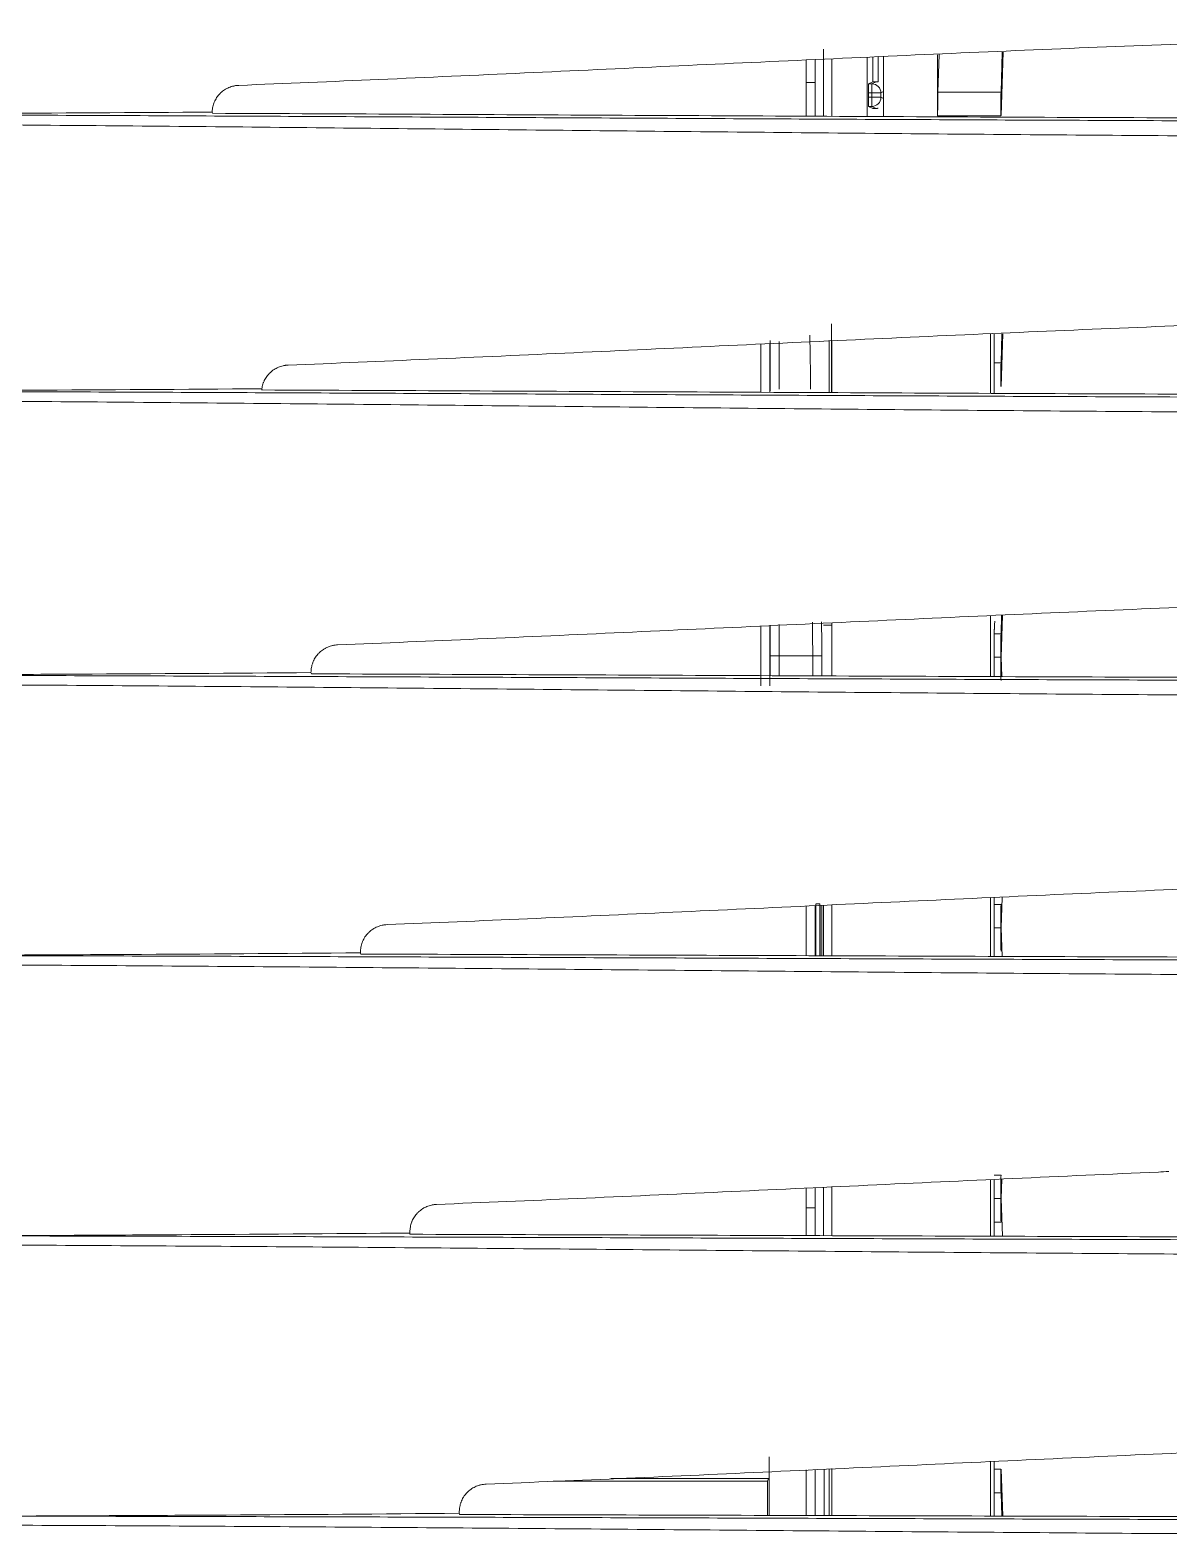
# Model space of a CAD drawing. Header units: inches. Extents: x 3778 to 56227, y -16914 to 35091.
# Drawn here: x 45579.6 to 45643, y 16262.1 to 16345.9 of the extents above; entities that cross this region are included whole.
import ezdxf

# ---------------------------------------------------------------- set-up
doc = ezdxf.new("R2010")
doc.units = ezdxf.units.IN
doc.header["$LTSCALE"] = 100
doc.header["$MEASUREMENT"] = 0
doc.layers.add('mark-B', color=2, linetype='Continuous', lineweight=20)
doc.layers.add('RC-LIGHT', color=7, linetype='Continuous')

# ---------------------------------------------------------------- blocks, each defined once
blk = doc.blocks.new('무풍1way 일반')
at = {"layer": 'mark-B'}
for p, q in [((-432.025, -86.605), (-432.025, -85.356)), ((-432.025, -86.605), (-432.025, -85.356)), ((-431.523, -85.335), (-431.523, -86.605)), ((-431.523, -85.335), (-431.523, -86.605)), ((-431.054, -88.481), (-431.054, -84.74)), ((-431.054, -88.481), (-431.054, -84.74)), ((-430.593, -85.299), (-430.593, -88.485)), ((-428.625, -88.493), (-428.625, -85.217)), ((-428.315, -85.204), (-428.315, -86.562)), ((-428.014, -86.572), (-428.014, -85.192)), ((-427.719, -88.498), (-427.719, -85.181)), ((-424.707, -88.448), (-424.707, -85.056)), ((-424.63, -85.053), (-424.693, -87.144)), ((-421.178, -87.144), (-421.111, -84.908)), ((-421.165, -88.447), (-421.058, -84.906)), ((-431.523, -86.605), (-432.025, -86.605)), ((-432.025, -86.605), (-432.025, -88.476)), ((-431.523, -86.605), (-432.025, -86.605)), ((-432.025, -86.605), (-432.025, -88.476)), ((-431.523, -88.479), (-431.523, -86.605)), ((-431.523, -88.479), (-431.523, -86.605)), ((-428.315, -86.562), (-428.547, -86.677)), ((-428.363, -86.677), (-428.547, -86.677)), ((-428.127, -86.559), (-428.363, -86.677)), ((-428.363, -86.677), (-428.363, -87.179)), ((-427.719, -87.108), (-427.861, -87.179)), ((-424.693, -87.144), (-421.178, -87.144)), ((-428.555, -87.179), (-428.363, -87.179)), ((-428.555, -87.179), (-428.555, -87.427)), ((-428.363, -87.427), (-428.555, -87.427)), ((-428.547, -87.929), (-428.363, -87.929)), ((-428.547, -87.929), (-428.315, -88.045)), ((-428.363, -87.179), (-427.861, -87.179)), ((-428.363, -87.179), (-428.363, -87.427)), ((-427.861, -87.427), (-428.363, -87.427)), ((-428.363, -87.427), (-428.363, -87.929)), ((-428.363, -87.929), (-428.127, -88.047)), ((-427.861, -87.179), (-427.861, -87.427)), ((-427.861, -87.427), (-427.719, -87.498)), ((-424.707, -88.448), (-421.192, -88.448)), ((-430.617, -103.856), (-430.617, -100.026)), ((-430.617, -103.856), (-430.617, -100.026)), ((-421.178, -102.206), (-421.129, -100.586)), ((-421.165, -103.509), (-421.077, -100.584)), ((-434.542, -101.149), (-434.542, -103.838)), ((-434.542, -101.149), (-434.542, -103.838)), ((-434.04, -103.84), (-434.04, -101.126)), ((-434.04, -103.84), (-434.04, -101.126)), ((-430.746, -100.981), (-430.741, -103.855)), ((-430.746, -100.981), (-430.741, -103.855)), ((-430.593, -100.976), (-430.593, -103.856)), ((-421.772, -103.896), (-421.772, -100.613)), ((-421.553, -103.897), (-421.553, -100.604)), ((-430.617, -102.203), (-430.593, -102.227)), ((-421.553, -102.206), (-421.178, -102.206)), ((-421.772, -119.655), (-421.772, -116.29)), ((-421.178, -117.268), (-421.148, -116.264)), ((-421.165, -118.571), (-421.095, -116.262)), ((-434.542, -116.836), (-434.542, -120.162)), ((-434.542, -116.836), (-434.542, -120.162)), ((-434.04, -120.162), (-434.04, -116.813)), ((-434.04, -120.162), (-434.04, -116.813)), ((-431.054, -116.79), (-430.593, -116.79)), ((-431.054, -116.79), (-430.593, -116.79)), ((-430.593, -116.66), (-430.593, -119.619)), ((-421.553, -119.656), (-421.553, -117.133)), ((-421.553, -117.268), (-421.178, -117.268)), ((-421.522, -116.57), (-421.54, -116.778)), ((-433.53, -118.502), (-434.032, -118.502)), ((-434.032, -118.502), (-434.032, -119.604)), ((-433.53, -118.502), (-434.032, -118.502)), ((-434.032, -118.502), (-434.032, -119.604)), ((-433.53, -119.606), (-433.53, -118.502)), ((-431.662, -118.502), (-433.53, -118.502)), ((-433.53, -119.606), (-433.53, -118.502)), ((-431.662, -118.502), (-433.53, -118.502)), ((-431.662, -118.502), (-431.662, -119.613)), ((-431.662, -118.502), (-431.16, -118.502)), ((-431.662, -118.502), (-431.662, -119.613)), ((-431.662, -118.502), (-431.16, -118.502)), ((-431.16, -119.615), (-431.16, -118.502)), ((-431.16, -119.615), (-431.16, -118.502)), ((-421.553, -118.572), (-421.192, -118.572)), ((-421.132, -119.656), (-421.165, -118.571)), ((-432.025, -132.41), (-432.025, -135.182)), ((-432.025, -132.41), (-432.025, -135.182)), ((-431.523, -135.184), (-431.523, -132.388)), ((-431.523, -135.184), (-431.523, -132.388)), ((-431.265, -132.305), (-431.493, -132.305)), ((-431.265, -132.305), (-431.493, -132.305)), ((-431.493, -132.311), (-431.493, -135.184)), ((-431.493, -132.311), (-431.493, -135.184)), ((-431.265, -135.185), (-431.265, -132.305)), ((-431.265, -135.185), (-431.265, -132.305)), ((-431.247, -132.376), (-431.247, -135.185)), ((-431.247, -132.376), (-431.247, -135.185)), ((-431.16, -135.185), (-431.16, -132.372)), ((-431.16, -135.185), (-431.16, -132.372)), ((-431.054, -135.186), (-431.054, -132.367)), ((-431.054, -135.186), (-431.054, -132.367)), ((-430.593, -132.349), (-430.593, -135.189)), ((-421.772, -135.221), (-421.772, -131.968)), ((-421.553, -135.221), (-421.553, -131.958)), ((-421.553, -132.33), (-421.178, -132.33)), ((-421.165, -133.633), (-421.114, -131.939)), ((-421.553, -133.634), (-421.192, -133.634)), ((-421.117, -135.222), (-421.165, -133.633)), ((-421.553, -147.392), (-421.178, -147.392)), ((-432.025, -149.218), (-432.025, -148.096)), ((-432.025, -149.218), (-432.025, -148.096)), ((-431.523, -148.074), (-431.523, -149.218)), ((-431.523, -148.074), (-431.523, -149.218)), ((-431.054, -150.757), (-431.054, -148.053)), ((-431.054, -150.757), (-431.054, -148.053)), ((-430.593, -148.032), (-430.593, -150.76)), ((-421.772, -150.788), (-421.772, -147.638)), ((-421.553, -150.789), (-421.553, -147.628)), ((-421.165, -148.695), (-421.132, -147.608)), ((-421.553, -148.696), (-421.192, -148.696)), ((-421.102, -150.79), (-421.165, -148.695)), ((-431.523, -149.218), (-432.025, -149.218)), ((-432.025, -149.218), (-432.025, -150.754)), ((-431.523, -149.218), (-432.025, -149.218)), ((-432.025, -149.218), (-432.025, -150.754)), ((-431.523, -150.756), (-431.523, -149.218)), ((-431.523, -150.756), (-431.523, -149.218)), ((-421.553, -150), (-421.178, -150)), ((-434.092, -166.321), (-434.092, -163.068)), ((-434.092, -166.321), (-434.092, -163.068)), ((-421.772, -166.355), (-421.772, -163.327)), ((-421.553, -166.358), (-421.553, -163.317)), ((-437.572, -164.272), (-442.904, -164.272)), ((-437.572, -164.272), (-442.904, -164.272)), ((-434.113, -164.272), (-437.572, -164.272)), ((-434.113, -164.272), (-437.572, -164.272)), ((-434.185, -164.416), (-434.113, -164.272)), ((-434.185, -164.416), (-434.113, -164.272)), ((-432.025, -163.785), (-432.025, -166.327)), ((-432.025, -163.785), (-432.025, -166.327)), ((-431.523, -166.328), (-431.523, -163.763)), ((-431.523, -166.328), (-431.523, -163.763)), ((-431.019, -163.741), (-431.019, -166.331)), ((-431.019, -163.741), (-431.019, -166.331)), ((-430.74, -163.726), (-430.74, -166.33)), ((-430.74, -163.726), (-430.74, -166.33)), ((-430.593, -163.719), (-430.593, -166.33)), ((-421.553, -163.758), (-421.192, -163.758)), ((-421.087, -166.359), (-421.165, -163.757)), ((-434.185, -164.416), (-446.111, -164.416)), ((-434.185, -164.416), (-446.111, -164.416)), ((-434.185, -164.416), (-434.185, -166.321)), ((-434.185, -164.416), (-434.185, -166.321)), ((-421.553, -165.062), (-421.178, -165.062)), ((-421.139, -166.359), (-421.178, -165.062))]:
    blk.add_line(p, q, dxfattribs=at)
for centre, major_axis, ratio, start_param, end_param in [((-428.363, -87.179), (0.225, -0.449), 0.99981, 1.107255, 2.677899), ((-424.68, -88.448), (0, -1.506), 0.017455, 3.665191, 4.712389), ((-421.165, -88.448), (0, -1.506), 0.017455, 3.665191, 4.712389), ((-428.363, -87.427), (-0.225, -0.449), 0.99981, 0.463693, 2.034337), ((-434.041, -112.86), (0, -18.073), 0.000394, 2.098791, 2.290284), ((-434.041, -112.86), (0, -18.073), 0.000394, 2.098791, 2.290284), ((-433.539, -112.86), (0, 18.575), 0.000394, 5.23084, 5.404171), ((-433.539, -112.86), (0, 18.575), 0.000394, 5.23084, 5.404171), ((-432.068, -112.86), (0, -18.575), 0.017916, 2.089076, 2.28753), ((-432.068, -112.86), (0, -18.575), 0.017916, 2.089076, 2.28753), ((-421.165, -103.51), (0, -1.506), 0.017455, 3.665191, 4.712389), ((-434.036, -118.502), (0, -9.539), 0.000394, 1.570796, 1.751471), ((-434.036, -118.502), (0, -9.539), 0.000394, 1.570796, 1.751471), ((-433.534, -118.502), (0, 10.041), 0.000394, 4.712389, 4.887435), ((-433.534, -118.502), (0, 10.041), 0.000394, 4.712389, 4.887435), ((-431.846, -118.502), (0, -10.041), 0.018308, 1.570796, 1.757918), ((-431.846, -118.502), (0, -10.041), 0.018308, 1.570796, 1.757918), ((-431.344, -118.502), (0, -10.543), 0.017455, 1.570796, 1.751234), ((-431.344, -118.502), (0, -10.543), 0.017455, 1.570796, 1.751234), ((-421.165, -118.572), (0, -1.506), 0.017455, 3.665191, 4.712389), ((-421.165, -118.572), (0, -1.506), 0.017455, 4.712389, 5.759587), ((-421.165, -133.634), (0, -1.506), 0.017455, 3.665191, 4.712389), ((-421.165, -133.634), (0, -1.506), 0.017455, 4.712389, 5.759587), ((-421.165, -148.696), (0, -1.506), 0.017455, 3.665191, 4.712389), ((-421.165, -148.696), (0, -1.506), 0.017455, 4.712389, 5.759587), ((-421.165, -163.758), (0, -1.506), 0.017455, 4.712389, 5.759587)]:
    blk.add_ellipse(centre, major_axis=major_axis, ratio=ratio, start_param=start_param, end_param=end_param, dxfattribs=at)
for points, knots in [([(-374.704, -83.689), (-380.127, -83.689), (-390.972, -83.815), (-407.212, -84.286), (-423.421, -84.945), (-439.611, -85.698), (-453.003, -86.32), (-461.005, -86.658), (-463.608, -86.762)], [0, 0, 0, 0, 0.182428, 0.364856, 0.547284, 0.729713, 0.912141, 1, 1, 1, 1]), ([(-465.076, -88.15), (-465.069, -88.059), (-465.053, -87.969), (-465.018, -87.838), (-465.004, -87.795), (-464.98, -87.73), (-464.972, -87.709), (-464.954, -87.667), (-464.944, -87.646), (-464.895, -87.542), (-464.848, -87.464), (-464.766, -87.353), (-464.738, -87.317), (-464.692, -87.265), (-464.676, -87.248), (-464.644, -87.215), (-464.627, -87.198), (-464.543, -87.119), (-464.471, -87.062), (-464.355, -86.987), (-464.314, -86.963), (-464.232, -86.92), (-464.19, -86.9), (-464.062, -86.846), (-463.974, -86.818), (-463.861, -86.793), (-463.838, -86.788), (-463.792, -86.78), (-463.769, -86.777), (-463.7, -86.768), (-463.654, -86.764), (-463.608, -86.762)], [0, 0, 0, 0, 0.125, 0.125, 0.1875, 0.1875, 0.21875, 0.21875, 0.25, 0.25, 0.375, 0.375, 0.4375, 0.4375, 0.46875, 0.46875, 0.5, 0.5, 0.625, 0.625, 0.6875, 0.6875, 0.75, 0.75, 0.875, 0.875, 0.90625, 0.90625, 0.9375, 0.9375, 1, 1, 1, 1]), ([(-428.546, -86.677), (-428.547, -86.677), (-428.547, -86.677), (-428.547, -86.678), (-428.547, -86.679), (-428.547, -86.68), (-428.547, -86.681), (-428.548, -86.682), (-428.548, -86.684), (-428.548, -86.685), (-428.548, -86.687), (-428.548, -86.689), (-428.548, -86.692), (-428.549, -86.694), (-428.549, -86.697), (-428.549, -86.699), (-428.549, -86.702), (-428.549, -86.705), (-428.549, -86.708), (-428.55, -86.712), (-428.55, -86.715), (-428.55, -86.718), (-428.55, -86.722), (-428.55, -86.726), (-428.55, -86.729), (-428.55, -86.733), (-428.551, -86.737), (-428.551, -86.741), (-428.551, -86.745), (-428.551, -86.749), (-428.551, -86.753), (-428.551, -86.758), (-428.551, -86.762), (-428.551, -86.766), (-428.552, -86.77), (-428.552, -86.774), (-428.552, -86.779), (-428.552, -86.783), (-428.552, -86.787), (-428.552, -86.792), (-428.552, -86.796), (-428.552, -86.8), (-428.552, -86.805), (-428.552, -86.809), (-428.552, -86.813), (-428.553, -86.817), (-428.553, -86.822), (-428.553, -86.83), (-428.553, -86.843), (-428.553, -86.862), (-428.554, -86.881), (-428.554, -86.9), (-428.554, -86.92), (-428.554, -86.94), (-428.554, -86.961), (-428.555, -86.982), (-428.555, -87.004), (-428.555, -87.025), (-428.555, -87.047), (-428.555, -87.069), (-428.555, -87.091), (-428.555, -87.113), (-428.555, -87.135), (-428.555, -87.157), (-428.555, -87.172), (-428.555, -87.179)], [0, 0, 0, 0, 0.014183, 0.028219, 0.042108, 0.055849, 0.069444, 0.082891, 0.09619, 0.109343, 0.122348, 0.135206, 0.147917, 0.160481, 0.172897, 0.185166, 0.197288, 0.209263, 0.22109, 0.23277, 0.244303, 0.255689, 0.266927, 0.278018, 0.288962, 0.299759, 0.310409, 0.320911, 0.331266, 0.341473, 0.351534, 0.361447, 0.371213, 0.380832, 0.390304, 0.399628, 0.408805, 0.417835, 0.426717, 0.435453, 0.444041, 0.452482, 0.460775, 0.468922, 0.476921, 0.484773, 0.492478, 0.500035, 0.530939, 0.561655, 0.592185, 0.622529, 0.652685, 0.682655, 0.712438, 0.742034, 0.771443, 0.800666, 0.829702, 0.858552, 0.887215, 0.915691, 0.943981, 0.972084, 1, 1, 1, 1]), ([(-428.315, -86.562), (-428.315, -86.561), (-428.31, -86.561), (-428.292, -86.561), (-428.279, -86.561), (-428.246, -86.56), (-428.225, -86.56), (-428.18, -86.56), (-428.154, -86.559), (-428.127, -86.559)], [0, 0, 0, 0, 0.25, 0.25, 0.5, 0.5, 0.75, 0.75, 1, 1, 1, 1]), ([(-428.127, -86.559), (-428.125, -86.559), (-428.12, -86.559), (-428.113, -86.559), (-428.106, -86.56), (-428.098, -86.561), (-428.089, -86.561), (-428.08, -86.562), (-428.07, -86.564), (-428.057, -86.566), (-428.043, -86.568), (-428.028, -86.57), (-428.019, -86.571), (-428.014, -86.572)], [0, 0, 0, 0, 0.060365, 0.124378, 0.192073, 0.263482, 0.338628, 0.417534, 0.500218, 0.625066, 0.749977, 0.874955, 1, 1, 1, 1]), ([(-428.555, -87.427), (-428.555, -87.431), (-428.555, -87.438), (-428.555, -87.449), (-428.555, -87.459), (-428.555, -87.47), (-428.555, -87.481), (-428.555, -87.491), (-428.555, -87.502), (-428.555, -87.513), (-428.555, -87.523), (-428.555, -87.534), (-428.555, -87.545), (-428.555, -87.555), (-428.555, -87.566), (-428.555, -87.577), (-428.555, -87.587), (-428.555, -87.598), (-428.555, -87.608), (-428.555, -87.619), (-428.554, -87.629), (-428.554, -87.639), (-428.554, -87.649), (-428.554, -87.66), (-428.554, -87.67), (-428.554, -87.68), (-428.554, -87.689), (-428.554, -87.699), (-428.554, -87.709), (-428.554, -87.718), (-428.553, -87.728), (-428.553, -87.737), (-428.553, -87.746), (-428.553, -87.755), (-428.553, -87.764), (-428.553, -87.772), (-428.553, -87.781), (-428.553, -87.79), (-428.552, -87.799), (-428.552, -87.808), (-428.552, -87.817), (-428.552, -87.826), (-428.552, -87.835), (-428.551, -87.843), (-428.551, -87.852), (-428.551, -87.861), (-428.551, -87.869), (-428.55, -87.877), (-428.55, -87.885), (-428.55, -87.892), (-428.549, -87.899), (-428.549, -87.906), (-428.549, -87.911), (-428.548, -87.916), (-428.548, -87.921), (-428.548, -87.924), (-428.547, -87.927), (-428.547, -87.929), (-428.547, -87.929), (-428.546, -87.929)], [0, 0, 0, 0, 0.013534, 0.027113, 0.040736, 0.054403, 0.068114, 0.081869, 0.095669, 0.109512, 0.1234, 0.137332, 0.151308, 0.165329, 0.179393, 0.193502, 0.207655, 0.221852, 0.236093, 0.250379, 0.264708, 0.279082, 0.2935, 0.307962, 0.322469, 0.337019, 0.351614, 0.366253, 0.380936, 0.395664, 0.410435, 0.425251, 0.440111, 0.455015, 0.469964, 0.484956, 0.499993, 0.515958, 0.532567, 0.54982, 0.567717, 0.586258, 0.605443, 0.625272, 0.645746, 0.666863, 0.688625, 0.71103, 0.73408, 0.757774, 0.782112, 0.807094, 0.83272, 0.85899, 0.885904, 0.913462, 0.941664, 0.97051, 1, 1, 1, 1]), ([(-373.642, -89.695), (-373.727, -89.695), (-373.812, -89.695), (-373.982, -89.695), (-374.238, -89.695), (-374.834, -89.695), (-376.026, -89.695), (-378.409, -89.694), (-380.452, -89.691), (-384.537, -89.685), (-387.259, -89.678), (-395.426, -89.653), (-400.868, -89.629), (-409.028, -89.581), (-411.748, -89.563), (-417.186, -89.525), (-419.905, -89.504), (-425.342, -89.459), (-428.06, -89.434), (-433.494, -89.384), (-436.211, -89.357), (-441.644, -89.303), (-444.361, -89.274), (-449.794, -89.218), (-452.51, -89.189), (-457.943, -89.133), (-460.66, -89.105), (-466.095, -89.052), (-468.813, -89.027), (-476.967, -88.956), (-482.406, -88.916), (-490.569, -88.873), (-493.29, -88.862), (-498.736, -88.846), (-501.46, -88.841), (-504.185, -88.841)], [0, 0, 0, 0, 0.001953, 0.001953, 0.003906, 0.007812, 0.015625, 0.03125, 0.0625, 0.0625, 0.125, 0.125, 0.25, 0.25, 0.3125, 0.3125, 0.375, 0.375, 0.4375, 0.4375, 0.5, 0.5, 0.5625, 0.5625, 0.625, 0.625, 0.6875, 0.6875, 0.75, 0.75, 0.875, 0.875, 0.9375, 0.9375, 1, 1, 1, 1]), ([(-491.123, -88.372), (-488.949, -88.366), (-486.777, -88.36), (-482.434, -88.344), (-480.263, -88.335), (-473.753, -88.304), (-469.417, -88.278), (-465.083, -88.248)], [0, 0, 0, 0, 0.25, 0.25, 0.5, 0.5, 1, 1, 1, 1]), ([(-491.123, -88.372), (-486.221, -88.382), (-481.323, -88.398), (-471.532, -88.436), (-466.64, -88.458), (-459.302, -88.494), (-456.857, -88.506), (-451.967, -88.532), (-449.522, -88.544), (-444.633, -88.57), (-442.188, -88.583), (-437.298, -88.609), (-432.408, -88.634), (-427.517, -88.659), (-422.625, -88.682), (-420.179, -88.693), (-415.285, -88.714), (-412.837, -88.725), (-407.942, -88.743), (-405.494, -88.752), (-398.148, -88.776), (-393.25, -88.789), (-385.899, -88.802), (-383.449, -88.805), (-378.546, -88.81), (-376.094, -88.811), (-373.642, -88.811)], [0, 0, 0, 0, 0.125, 0.125, 0.25, 0.25, 0.3125, 0.3125, 0.375, 0.375, 0.4375, 0.4375, 0.5, 0.5625, 0.5625, 0.625, 0.625, 0.6875, 0.6875, 0.75, 0.75, 0.875, 0.875, 0.9375, 0.9375, 1, 1, 1, 1]), ([(-465.062, -88.315), (-461.263, -88.332), (-457.464, -88.35), (-449.868, -88.388), (-446.07, -88.407), (-438.475, -88.445), (-434.677, -88.464), (-427.08, -88.501), (-423.281, -88.519), (-415.681, -88.551), (-411.88, -88.566), (-404.276, -88.593), (-400.473, -88.605), (-392.864, -88.624), (-389.058, -88.632), (-383.347, -88.64), (-381.443, -88.642), (-377.636, -88.644), (-375.732, -88.645), (-373.828, -88.645)], [0, 0, 0, 0, 0.125, 0.125, 0.25, 0.25, 0.375, 0.375, 0.5, 0.5, 0.625, 0.625, 0.75, 0.75, 0.875, 0.875, 0.9375, 0.9375, 1, 1, 1, 1]), ([(-428.127, -88.047), (-428.154, -88.047), (-428.18, -88.047), (-428.225, -88.047), (-428.246, -88.046), (-428.279, -88.046), (-428.292, -88.046), (-428.31, -88.045), (-428.315, -88.045), (-428.315, -88.045)], [0, 0, 0, 0, 0.25, 0.25, 0.5, 0.5, 0.75, 0.75, 1, 1, 1, 1]), ([(-428.014, -88.035), (-428.017, -88.035), (-428.022, -88.036), (-428.03, -88.037), (-428.039, -88.038), (-428.047, -88.039), (-428.055, -88.04), (-428.063, -88.042), (-428.072, -88.043), (-428.083, -88.045), (-428.094, -88.046), (-428.105, -88.047), (-428.116, -88.047), (-428.123, -88.047), (-428.127, -88.047)], [0, 0, 0, 0, 0.071251, 0.142546, 0.213886, 0.285274, 0.35671, 0.428197, 0.499737, 0.60017, 0.70031, 0.80026, 0.900123, 1, 1, 1, 1]), ([(-371.951, -99.253), (-377.376, -99.253), (-388.224, -99.379), (-404.466, -99.85), (-420.673, -100.509), (-436.858, -101.262), (-450.248, -101.884), (-458.251, -102.222), (-460.855, -102.326)], [0, 0, 0, 0, 0.182418, 0.364836, 0.547254, 0.729672, 0.91209, 1, 1, 1, 1]), ([(-462.325, -103.716), (-462.318, -103.625), (-462.302, -103.535), (-462.267, -103.404), (-462.253, -103.36), (-462.229, -103.296), (-462.221, -103.275), (-462.203, -103.232), (-462.193, -103.211), (-462.143, -103.108), (-462.096, -103.029), (-462.015, -102.918), (-461.986, -102.883), (-461.94, -102.83), (-461.924, -102.813), (-461.892, -102.78), (-461.876, -102.764), (-461.792, -102.684), (-461.719, -102.627), (-461.603, -102.552), (-461.563, -102.528), (-461.48, -102.484), (-461.438, -102.464), (-461.31, -102.411), (-461.222, -102.383), (-461.109, -102.357), (-461.086, -102.353), (-461.04, -102.345), (-461.017, -102.341), (-460.948, -102.332), (-460.901, -102.328), (-460.855, -102.326)], [0, 0, 0, 0, 0.125, 0.125, 0.1875, 0.1875, 0.21875, 0.21875, 0.25, 0.25, 0.375, 0.375, 0.4375, 0.4375, 0.46875, 0.46875, 0.5, 0.5, 0.625, 0.625, 0.6875, 0.6875, 0.75, 0.75, 0.875, 0.875, 0.90625, 0.90625, 0.9375, 0.9375, 1, 1, 1, 1]), ([(-462.319, -103.643), (-466.656, -103.674), (-470.997, -103.7), (-477.512, -103.733), (-479.685, -103.742), (-484.032, -103.759), (-486.207, -103.765), (-488.382, -103.771)], [0, 0, 0, 0, 0.5, 0.5, 0.75, 0.75, 1, 1, 1, 1]), ([(-488.382, -103.771), (-483.482, -103.781), (-478.585, -103.796), (-468.796, -103.832), (-463.904, -103.853), (-456.567, -103.887), (-454.122, -103.899), (-449.233, -103.923), (-446.788, -103.935), (-441.899, -103.959), (-437.01, -103.984), (-429.675, -104.02), (-424.785, -104.043), (-419.893, -104.066), (-417.447, -104.076), (-412.554, -104.097), (-410.107, -104.106), (-405.213, -104.124), (-402.765, -104.133), (-395.421, -104.155), (-390.524, -104.168), (-383.176, -104.18), (-380.726, -104.183), (-375.825, -104.188), (-373.374, -104.189), (-370.922, -104.189)], [0, 0, 0, 0, 0.125, 0.125, 0.25, 0.25, 0.3125, 0.3125, 0.375, 0.375, 0.4375, 0.5, 0.5625, 0.5625, 0.625, 0.625, 0.6875, 0.6875, 0.75, 0.75, 0.875, 0.875, 0.9375, 0.9375, 1, 1, 1, 1]), ([(-462.299, -103.709), (-458.5, -103.725), (-454.703, -103.743), (-447.11, -103.778), (-443.314, -103.796), (-435.721, -103.833), (-431.925, -103.851), (-424.331, -103.885), (-420.533, -103.902), (-412.936, -103.933), (-409.137, -103.948), (-401.537, -103.974), (-397.736, -103.985), (-390.132, -104.003), (-386.328, -104.011), (-381.572, -104.017), (-380.621, -104.018), (-378.718, -104.02), (-377.767, -104.021), (-374.913, -104.023), (-373.01, -104.024), (-371.108, -104.024)], [0, 0, 0, 0, 0.125, 0.125, 0.25, 0.25, 0.375, 0.375, 0.5, 0.5, 0.625, 0.625, 0.75, 0.75, 0.875, 0.875, 0.90625, 0.90625, 0.9375, 0.9375, 1, 1, 1, 1]), ([(-370.922, -105.072), (-371.007, -105.072), (-371.093, -105.072), (-371.263, -105.072), (-371.519, -105.072), (-372.115, -105.072), (-373.308, -105.072), (-375.693, -105.071), (-377.738, -105.068), (-381.826, -105.062), (-384.551, -105.056), (-392.724, -105.031), (-398.171, -105.007), (-406.339, -104.961), (-409.062, -104.944), (-414.506, -104.906), (-417.227, -104.885), (-422.669, -104.841), (-425.39, -104.818), (-430.83, -104.769), (-433.55, -104.743), (-438.989, -104.69), (-441.708, -104.662), (-447.147, -104.607), (-449.866, -104.579), (-455.306, -104.524), (-458.025, -104.497), (-463.466, -104.446), (-466.187, -104.421), (-474.35, -104.352), (-479.793, -104.313), (-487.964, -104.272), (-490.688, -104.261), (-496.139, -104.246), (-498.865, -104.242), (-501.592, -104.241)], [0, 0, 0, 0, 0.001953, 0.001953, 0.003906, 0.007812, 0.015625, 0.03125, 0.0625, 0.0625, 0.125, 0.125, 0.25, 0.25, 0.3125, 0.3125, 0.375, 0.375, 0.4375, 0.4375, 0.5, 0.5, 0.5625, 0.5625, 0.625, 0.625, 0.6875, 0.6875, 0.75, 0.75, 0.875, 0.875, 0.9375, 0.9375, 1, 1, 1, 1]), ([(-369.199, -114.817), (-374.625, -114.817), (-385.477, -114.943), (-401.72, -115.414), (-417.924, -116.073), (-434.105, -116.826), (-447.493, -117.448), (-455.497, -117.786), (-458.102, -117.89)], [0, 0, 0, 0, 0.182407, 0.364815, 0.547222, 0.72963, 0.912037, 1, 1, 1, 1]), ([(-421.54, -116.778), (-421.54, -116.781), (-421.54, -116.785), (-421.541, -116.793), (-421.542, -116.801), (-421.542, -116.808), (-421.543, -116.816), (-421.543, -116.824), (-421.544, -116.833), (-421.544, -116.841), (-421.545, -116.849), (-421.545, -116.857), (-421.546, -116.866), (-421.546, -116.875), (-421.547, -116.883), (-421.547, -116.892), (-421.548, -116.901), (-421.548, -116.91), (-421.548, -116.919), (-421.549, -116.928), (-421.549, -116.937), (-421.549, -116.946), (-421.55, -116.955), (-421.55, -116.964), (-421.55, -116.974), (-421.551, -116.983), (-421.551, -116.992), (-421.551, -117.001), (-421.551, -117.011), (-421.551, -117.02), (-421.552, -117.03), (-421.552, -117.039), (-421.552, -117.048), (-421.552, -117.058), (-421.552, -117.067), (-421.552, -117.077), (-421.552, -117.086), (-421.553, -117.096), (-421.553, -117.105), (-421.553, -117.114), (-421.553, -117.124), (-421.553, -117.13), (-421.553, -117.133)], [0, 0, 0, 0, 0.026365, 0.052659, 0.078883, 0.105036, 0.131119, 0.157131, 0.183073, 0.208944, 0.234745, 0.260475, 0.286136, 0.311726, 0.337246, 0.362696, 0.388076, 0.413386, 0.438627, 0.463797, 0.488898, 0.513928, 0.53889, 0.563781, 0.588603, 0.613356, 0.638039, 0.662653, 0.687198, 0.711673, 0.736079, 0.760416, 0.784684, 0.808883, 0.833013, 0.857074, 0.881067, 0.904991, 0.928846, 0.952632, 0.97635, 1, 1, 1, 1]), ([(-459.573, -119.282), (-459.567, -119.19), (-459.551, -119.101), (-459.516, -118.969), (-459.502, -118.926), (-459.478, -118.861), (-459.469, -118.84), (-459.451, -118.798), (-459.442, -118.776), (-459.392, -118.673), (-459.344, -118.594), (-459.263, -118.483), (-459.234, -118.447), (-459.188, -118.395), (-459.172, -118.378), (-459.14, -118.344), (-459.123, -118.328), (-459.039, -118.248), (-458.967, -118.191), (-458.869, -118.128), (-458.85, -118.116), (-458.81, -118.092), (-458.789, -118.081), (-458.727, -118.048), (-458.685, -118.028), (-458.557, -117.975), (-458.469, -117.947), (-458.355, -117.921), (-458.332, -117.917), (-458.286, -117.909), (-458.263, -117.905), (-458.194, -117.896), (-458.148, -117.892), (-458.102, -117.89)], [0, 0, 0, 0, 0.125, 0.125, 0.1875, 0.1875, 0.21875, 0.21875, 0.25, 0.25, 0.375, 0.375, 0.4375, 0.4375, 0.46875, 0.46875, 0.5, 0.5, 0.625, 0.625, 0.65625, 0.65625, 0.6875, 0.6875, 0.75, 0.75, 0.875, 0.875, 0.90625, 0.90625, 0.9375, 0.9375, 1, 1, 1, 1]), ([(-485.605, -119.572), (-483.433, -119.566), (-481.261, -119.558), (-476.921, -119.54), (-474.752, -119.53), (-468.247, -119.495), (-463.914, -119.467), (-459.585, -119.433)], [0, 0, 0, 0, 0.25, 0.25, 0.5, 0.5, 1, 1, 1, 1]), ([(-485.605, -119.572), (-480.706, -119.581), (-475.809, -119.594), (-466.02, -119.626), (-461.127, -119.644), (-453.79, -119.675), (-451.344, -119.685), (-446.453, -119.706), (-444.008, -119.717), (-439.117, -119.739), (-434.227, -119.761), (-426.89, -119.792), (-421.998, -119.813), (-417.106, -119.832), (-414.659, -119.841), (-409.765, -119.859), (-407.318, -119.868), (-402.423, -119.883), (-399.975, -119.89), (-392.631, -119.91), (-387.734, -119.921), (-380.387, -119.931), (-377.937, -119.934), (-373.037, -119.938), (-370.587, -119.939), (-368.136, -119.939)], [0, 0, 0, 0, 0.125, 0.125, 0.25, 0.25, 0.3125, 0.3125, 0.375, 0.375, 0.4375, 0.5, 0.5625, 0.5625, 0.625, 0.625, 0.6875, 0.6875, 0.75, 0.75, 0.875, 0.875, 0.9375, 0.9375, 1, 1, 1, 1]), ([(-459.564, -119.5), (-455.764, -119.514), (-451.964, -119.53), (-444.365, -119.561), (-440.566, -119.577), (-432.968, -119.609), (-429.169, -119.624), (-421.569, -119.655), (-417.769, -119.669), (-410.168, -119.696), (-406.366, -119.709), (-398.762, -119.731), (-394.959, -119.74), (-387.351, -119.756), (-383.546, -119.762), (-377.838, -119.769), (-375.935, -119.77), (-372.129, -119.772), (-370.226, -119.773), (-368.323, -119.773)], [0, 0, 0, 0, 0.125, 0.125, 0.25, 0.25, 0.375, 0.375, 0.5, 0.5, 0.625, 0.625, 0.75, 0.75, 0.875, 0.875, 0.9375, 0.9375, 1, 1, 1, 1]), ([(-368.136, -120.823), (-368.221, -120.823), (-368.307, -120.823), (-368.477, -120.823), (-368.732, -120.823), (-369.328, -120.823), (-370.519, -120.823), (-372.901, -120.822), (-374.942, -120.82), (-379.025, -120.814), (-381.746, -120.808), (-389.909, -120.786), (-395.349, -120.764), (-403.508, -120.721), (-406.227, -120.706), (-411.665, -120.671), (-414.384, -120.652), (-419.821, -120.611), (-422.539, -120.589), (-427.974, -120.543), (-430.691, -120.519), (-436.125, -120.469), (-438.842, -120.443), (-444.276, -120.391), (-446.993, -120.365), (-452.427, -120.313), (-455.144, -120.287), (-460.579, -120.238), (-463.297, -120.215), (-471.451, -120.15), (-476.889, -120.113), (-485.049, -120.074), (-487.77, -120.063), (-493.213, -120.049), (-495.935, -120.045), (-498.658, -120.044)], [0, 0, 0, 0, 0.001953, 0.001953, 0.003906, 0.007812, 0.015625, 0.03125, 0.0625, 0.0625, 0.125, 0.125, 0.25, 0.25, 0.3125, 0.3125, 0.375, 0.375, 0.4375, 0.4375, 0.5, 0.5, 0.5625, 0.5625, 0.625, 0.625, 0.6875, 0.6875, 0.75, 0.75, 0.875, 0.875, 0.9375, 0.9375, 1, 1, 1, 1]), ([(-366.446, -130.381), (-371.874, -130.381), (-382.729, -130.507), (-398.973, -130.978), (-415.176, -131.637), (-431.352, -132.39), (-444.739, -133.012), (-452.743, -133.35), (-455.349, -133.454)], [0, 0, 0, 0, 0.182397, 0.364793, 0.54719, 0.729586, 0.911983, 1, 1, 1, 1]), ([(-456.822, -134.848), (-456.815, -134.756), (-456.8, -134.666), (-456.764, -134.535), (-456.75, -134.491), (-456.726, -134.427), (-456.718, -134.405), (-456.7, -134.363), (-456.69, -134.342), (-456.64, -134.238), (-456.593, -134.159), (-456.511, -134.048), (-456.482, -134.012), (-456.436, -133.96), (-456.42, -133.942), (-456.388, -133.909), (-456.371, -133.893), (-456.287, -133.813), (-456.214, -133.756), (-456.117, -133.693), (-456.097, -133.681), (-456.057, -133.657), (-456.037, -133.645), (-455.975, -133.613), (-455.933, -133.593), (-455.804, -133.539), (-455.716, -133.511), (-455.603, -133.485), (-455.58, -133.481), (-455.534, -133.473), (-455.51, -133.469), (-455.441, -133.46), (-455.395, -133.456), (-455.349, -133.454)], [0, 0, 0, 0, 0.125, 0.125, 0.1875, 0.1875, 0.21875, 0.21875, 0.25, 0.25, 0.375, 0.375, 0.4375, 0.4375, 0.46875, 0.46875, 0.5, 0.5, 0.625, 0.625, 0.65625, 0.65625, 0.6875, 0.6875, 0.75, 0.75, 0.875, 0.875, 0.90625, 0.90625, 0.9375, 0.9375, 1, 1, 1, 1]), ([(-365.384, -136.387), (-365.554, -136.387), (-365.724, -136.387), (-366.064, -136.387), (-366.574, -136.387), (-367.765, -136.387), (-370.146, -136.386), (-372.187, -136.384), (-376.269, -136.378), (-378.99, -136.373), (-387.151, -136.352), (-392.591, -136.332), (-400.749, -136.291), (-403.468, -136.276), (-408.906, -136.243), (-411.624, -136.225), (-417.061, -136.186), (-419.779, -136.166), (-425.214, -136.122), (-427.932, -136.098), (-433.366, -136.051), (-436.083, -136.026), (-441.517, -135.976), (-444.234, -135.951), (-449.669, -135.901), (-452.386, -135.877), (-457.821, -135.83), (-460.539, -135.808), (-468.693, -135.745), (-474.13, -135.71), (-482.289, -135.672), (-485.009, -135.662), (-490.451, -135.648), (-493.173, -135.644), (-495.895, -135.644)], [0, 0, 0, 0, 0.003906, 0.003906, 0.007813, 0.015625, 0.03125, 0.0625, 0.0625, 0.125, 0.125, 0.25, 0.25, 0.3125, 0.3125, 0.375, 0.375, 0.4375, 0.4375, 0.5, 0.5, 0.5625, 0.5625, 0.625, 0.625, 0.6875, 0.6875, 0.75, 0.75, 0.875, 0.875, 0.9375, 0.9375, 1, 1, 1, 1]), ([(-482.845, -135.17), (-480.673, -135.163), (-478.503, -135.155), (-474.163, -135.137), (-471.995, -135.126), (-465.492, -135.089), (-461.162, -135.059), (-456.836, -135.024)], [0, 0, 0, 0, 0.25, 0.25, 0.5, 0.5, 1, 1, 1, 1]), ([(-482.845, -135.17), (-477.947, -135.178), (-473.051, -135.19), (-463.263, -135.219), (-458.37, -135.236), (-451.032, -135.264), (-448.586, -135.273), (-443.695, -135.293), (-441.25, -135.302), (-436.359, -135.322), (-431.468, -135.342), (-424.131, -135.371), (-416.793, -135.398), (-411.9, -135.415), (-407.006, -135.431), (-404.559, -135.439), (-399.664, -135.453), (-397.216, -135.459), (-389.873, -135.477), (-384.977, -135.486), (-377.631, -135.496), (-375.182, -135.499), (-370.283, -135.502), (-367.834, -135.503), (-365.384, -135.503)], [0, 0, 0, 0, 0.125, 0.125, 0.25, 0.25, 0.3125, 0.3125, 0.375, 0.375, 0.4375, 0.5, 0.5625, 0.625, 0.625, 0.6875, 0.6875, 0.75, 0.75, 0.875, 0.875, 0.9375, 0.9375, 1, 1, 1, 1]), ([(-456.815, -135.092), (-453.014, -135.104), (-449.214, -135.118), (-441.614, -135.146), (-437.814, -135.161), (-430.215, -135.189), (-426.415, -135.204), (-418.815, -135.231), (-415.014, -135.244), (-407.412, -135.268), (-403.61, -135.279), (-396.006, -135.299), (-392.203, -135.308), (-384.596, -135.322), (-380.791, -135.327), (-375.084, -135.333), (-373.181, -135.335), (-369.376, -135.337), (-367.473, -135.337), (-365.57, -135.337)], [0, 0, 0, 0, 0.125, 0.125, 0.25, 0.25, 0.375, 0.375, 0.5, 0.5, 0.625, 0.625, 0.75, 0.75, 0.875, 0.875, 0.9375, 0.9375, 1, 1, 1, 1]), ([(-411.837, -147.191), (-412.032, -147.2), (-417.623, -147.443), (-428.6, -147.954), (-441.984, -148.576), (-449.988, -148.914), (-452.596, -149.019)], [0, 0, 0, 0, 0.014366, 0.411337, 0.808308, 1, 1, 1, 1]), ([(-454.071, -150.414), (-454.064, -150.322), (-454.048, -150.232), (-454.013, -150.1), (-453.999, -150.057), (-453.975, -149.992), (-453.966, -149.971), (-453.948, -149.928), (-453.939, -149.907), (-453.889, -149.803), (-453.841, -149.724), (-453.76, -149.613), (-453.731, -149.577), (-453.684, -149.524), (-453.668, -149.507), (-453.636, -149.474), (-453.619, -149.457), (-453.535, -149.378), (-453.462, -149.32), (-453.365, -149.257), (-453.345, -149.245), (-453.305, -149.221), (-453.284, -149.21), (-453.222, -149.177), (-453.18, -149.157), (-453.052, -149.103), (-452.963, -149.075), (-452.85, -149.05), (-452.827, -149.045), (-452.781, -149.037), (-452.758, -149.033), (-452.688, -149.024), (-452.642, -149.02), (-452.596, -149.019)], [0, 0, 0, 0, 0.125, 0.125, 0.1875, 0.1875, 0.21875, 0.21875, 0.25, 0.25, 0.375, 0.375, 0.4375, 0.4375, 0.46875, 0.46875, 0.5, 0.5, 0.625, 0.625, 0.65625, 0.65625, 0.6875, 0.6875, 0.75, 0.75, 0.875, 0.875, 0.90625, 0.90625, 0.9375, 0.9375, 1, 1, 1, 1]), ([(-480.085, -150.767), (-477.913, -150.76), (-475.743, -150.752), (-471.405, -150.732), (-469.238, -150.72), (-462.738, -150.682), (-458.41, -150.651), (-454.086, -150.614)], [0, 0, 0, 0, 0.25, 0.25, 0.5, 0.5, 1, 1, 1, 1]), ([(-480.085, -150.767), (-475.188, -150.774), (-470.292, -150.785), (-460.505, -150.811), (-455.612, -150.827), (-448.274, -150.852), (-445.828, -150.861), (-440.937, -150.878), (-438.491, -150.887), (-433.6, -150.905), (-428.709, -150.923), (-421.371, -150.949), (-414.033, -150.973), (-409.14, -150.988), (-404.246, -151.003), (-401.799, -151.01), (-396.905, -151.022), (-394.458, -151.028), (-387.115, -151.044), (-382.22, -151.052), (-374.875, -151.061), (-372.427, -151.063), (-367.529, -151.066), (-365.08, -151.067), (-362.631, -151.067)], [0, 0, 0, 0, 0.125, 0.125, 0.25, 0.25, 0.3125, 0.3125, 0.375, 0.375, 0.4375, 0.5, 0.5625, 0.625, 0.625, 0.6875, 0.6875, 0.75, 0.75, 0.875, 0.875, 0.9375, 0.9375, 1, 1, 1, 1]), ([(-454.065, -150.682), (-450.264, -150.693), (-446.463, -150.705), (-438.863, -150.731), (-435.063, -150.744), (-427.462, -150.77), (-423.662, -150.782), (-416.06, -150.807), (-412.259, -150.818), (-404.656, -150.84), (-400.855, -150.85), (-393.25, -150.867), (-389.447, -150.875), (-381.84, -150.888), (-378.036, -150.893), (-370.427, -150.899), (-366.623, -150.901), (-362.818, -150.901)], [0, 0, 0, 0, 0.125, 0.125, 0.25, 0.25, 0.375, 0.375, 0.5, 0.5, 0.625, 0.625, 0.75, 0.75, 0.875, 0.875, 1, 1, 1, 1]), ([(-362.631, -151.951), (-362.801, -151.951), (-362.971, -151.951), (-363.311, -151.951), (-363.821, -151.951), (-365.012, -151.951), (-367.392, -151.95), (-369.433, -151.948), (-373.514, -151.943), (-376.234, -151.938), (-384.394, -151.918), (-389.833, -151.899), (-397.99, -151.861), (-400.709, -151.847), (-406.146, -151.815), (-408.865, -151.798), (-414.302, -151.761), (-417.02, -151.742), (-422.455, -151.7), (-425.172, -151.678), (-430.607, -151.632), (-433.324, -151.608), (-438.759, -151.561), (-441.476, -151.537), (-446.911, -151.489), (-449.628, -151.466), (-455.063, -151.421), (-457.781, -151.399), (-465.935, -151.339), (-471.372, -151.305), (-479.529, -151.269), (-482.249, -151.26), (-487.69, -151.246), (-490.411, -151.243), (-493.132, -151.242)], [0, 0, 0, 0, 0.003906, 0.003906, 0.007813, 0.015625, 0.03125, 0.0625, 0.0625, 0.125, 0.125, 0.25, 0.25, 0.3125, 0.3125, 0.375, 0.375, 0.4375, 0.4375, 0.5, 0.5, 0.5625, 0.5625, 0.625, 0.625, 0.6875, 0.6875, 0.75, 0.75, 0.875, 0.875, 0.9375, 0.9375, 1, 1, 1, 1]), ([(-360.94, -161.509), (-366.372, -161.509), (-377.234, -161.635), (-393.482, -162.106), (-409.68, -162.765), (-425.847, -163.518), (-439.229, -164.14), (-447.234, -164.478), (-449.843, -164.583)], [0, 0, 0, 0, 0.182374, 0.364749, 0.547123, 0.729498, 0.911872, 1, 1, 1, 1]), ([(-451.32, -165.979), (-451.313, -165.888), (-451.297, -165.797), (-451.267, -165.686), (-451.26, -165.664), (-451.246, -165.62), (-451.239, -165.598), (-451.215, -165.533), (-451.178, -165.449), (-451.124, -165.348), (-451.087, -165.29), (-451.061, -165.251), (-451.048, -165.232), (-450.979, -165.138), (-450.917, -165.069), (-450.816, -164.974), (-450.764, -164.928), (-450.708, -164.886), (-450.67, -164.859), (-450.65, -164.846), (-450.552, -164.782), (-450.47, -164.739), (-450.342, -164.685), (-450.298, -164.669), (-450.231, -164.648), (-450.209, -164.641), (-450.163, -164.629), (-450.141, -164.624), (-450.027, -164.598), (-449.936, -164.586), (-449.843, -164.583)], [0, 0, 0, 0, 0.125, 0.125, 0.15625, 0.15625, 0.1875, 0.1875, 0.25, 0.3125, 0.34375, 0.34375, 0.375, 0.375, 0.5, 0.5, 0.5625, 0.59375, 0.59375, 0.625, 0.625, 0.75, 0.75, 0.8125, 0.8125, 0.84375, 0.84375, 0.875, 0.875, 1, 1, 1, 1]), ([(-451.336, -166.203), (-455.657, -166.241), (-459.982, -166.274), (-466.479, -166.314), (-468.646, -166.326), (-472.982, -166.346), (-475.152, -166.355), (-477.323, -166.362)], [0, 0, 0, 0, 0.5, 0.5, 0.75, 0.75, 1, 1, 1, 1]), ([(-477.323, -166.362), (-472.427, -166.369), (-467.533, -166.379), (-457.746, -166.403), (-452.853, -166.417), (-445.516, -166.439), (-443.07, -166.447), (-438.178, -166.463), (-435.732, -166.471), (-430.841, -166.487), (-425.95, -166.503), (-418.612, -166.526), (-411.274, -166.548), (-406.381, -166.561), (-401.488, -166.574), (-399.041, -166.58), (-394.147, -166.591), (-391.7, -166.596), (-384.358, -166.611), (-379.463, -166.618), (-372.12, -166.626), (-369.672, -166.628), (-364.775, -166.63), (-362.327, -166.631), (-359.878, -166.631)], [0, 0, 0, 0, 0.125, 0.125, 0.25, 0.25, 0.3125, 0.3125, 0.375, 0.375, 0.4375, 0.5, 0.5625, 0.625, 0.625, 0.6875, 0.6875, 0.75, 0.75, 0.875, 0.875, 0.9375, 0.9375, 1, 1, 1, 1]), ([(-451.316, -166.271), (-447.514, -166.281), (-443.713, -166.292), (-436.112, -166.315), (-432.311, -166.326), (-424.71, -166.349), (-420.909, -166.36), (-413.307, -166.382), (-409.505, -166.392), (-401.902, -166.411), (-398.1, -166.42), (-390.495, -166.436), (-386.692, -166.442), (-379.086, -166.453), (-375.282, -166.458), (-367.674, -166.464), (-363.87, -166.465), (-360.065, -166.465)], [0, 0, 0, 0, 0.125, 0.125, 0.25, 0.25, 0.375, 0.375, 0.5, 0.5, 0.625, 0.625, 0.75, 0.75, 0.875, 0.875, 1, 1, 1, 1]), ([(-359.878, -167.515), (-360.048, -167.515), (-360.218, -167.515), (-360.558, -167.515), (-361.068, -167.515), (-362.258, -167.515), (-364.639, -167.514), (-366.679, -167.512), (-370.758, -167.508), (-373.478, -167.503), (-381.637, -167.484), (-387.075, -167.466), (-395.232, -167.43), (-397.951, -167.417), (-403.388, -167.387), (-406.106, -167.371), (-411.543, -167.336), (-414.261, -167.317), (-419.696, -167.277), (-422.414, -167.256), (-427.849, -167.213), (-430.566, -167.19), (-436.001, -167.145), (-438.718, -167.121), (-444.153, -167.076), (-446.87, -167.053), (-452.305, -167.01), (-455.023, -166.99), (-463.176, -166.932), (-468.613, -166.9), (-476.77, -166.865), (-479.489, -166.856), (-484.929, -166.843), (-487.649, -166.84), (-490.37, -166.839)], [0, 0, 0, 0, 0.003906, 0.003906, 0.007813, 0.015625, 0.03125, 0.0625, 0.0625, 0.125, 0.125, 0.25, 0.25, 0.3125, 0.3125, 0.375, 0.375, 0.4375, 0.4375, 0.5, 0.5, 0.5625, 0.5625, 0.625, 0.625, 0.6875, 0.6875, 0.75, 0.75, 0.875, 0.875, 0.9375, 0.9375, 1, 1, 1, 1])]:
    blk.add_open_spline(points, degree=3, knots=knots, dxfattribs=at)
for points in [[(-465.083, -88.248), (-465.081, -88.215), (-465.078, -88.183), (-465.076, -88.15)], [(-465.062, -88.315), (-465.069, -88.293), (-465.076, -88.27), (-465.083, -88.248)], [(-462.299, -103.709), (-462.305, -103.687), (-462.312, -103.665), (-462.319, -103.643)], [(-459.585, -119.433), (-459.581, -119.383), (-459.577, -119.332), (-459.573, -119.282)], [(-459.564, -119.5), (-459.571, -119.478), (-459.578, -119.456), (-459.585, -119.433)], [(-456.836, -135.024), (-456.831, -134.965), (-456.827, -134.907), (-456.822, -134.848)], [(-456.815, -135.092), (-456.822, -135.069), (-456.829, -135.047), (-456.836, -135.024)], [(-454.086, -150.614), (-454.081, -150.547), (-454.076, -150.48), (-454.071, -150.414)], [(-454.065, -150.682), (-454.072, -150.659), (-454.079, -150.637), (-454.086, -150.614)], [(-451.336, -166.203), (-451.331, -166.129), (-451.325, -166.054), (-451.32, -165.979)], [(-451.316, -166.271), (-451.323, -166.248), (-451.33, -166.226), (-451.336, -166.203)]]:
    blk.add_open_spline(points, degree=3, dxfattribs=at)

msp = doc.modelspace()

# ---------------------------------------------------------------- block references
at = {"layer": 'RC-LIGHT', "color": 8}
msp.add_blockref('무풍1way 일반', (46054.808, 16429.566), dxfattribs=at)

doc.saveas('drawing.dxf')
